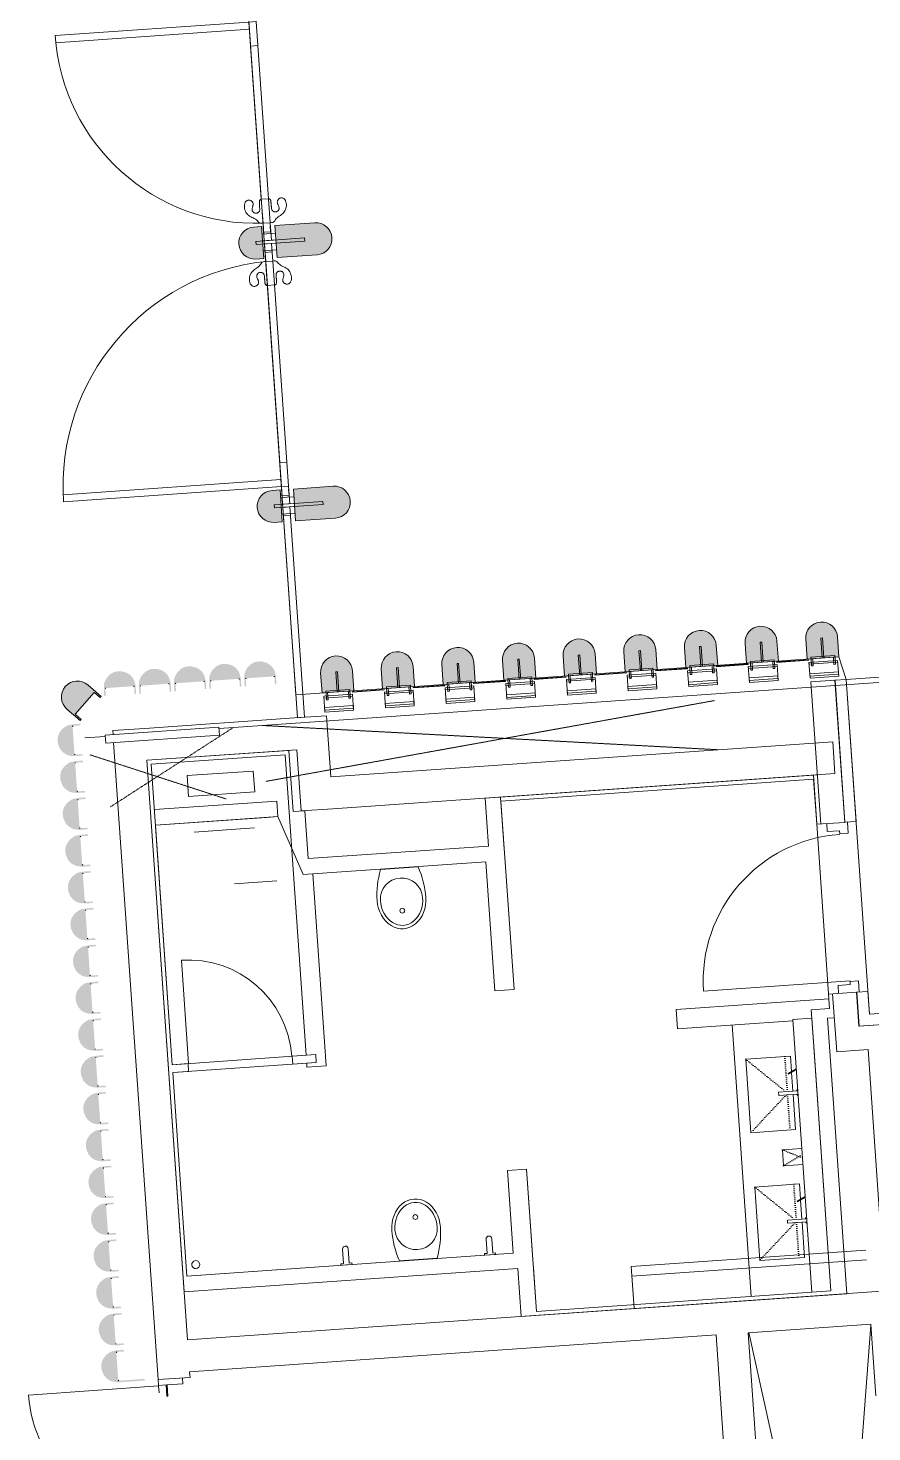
# Model space of a CAD drawing. Header units: millimetres. Extents: x 306 to 836129804, y -168137 to 818603917.
# Drawn here: x 833829319 to 833834596, y 817967776 to 817976548 of the extents above; entities that cross this region are included whole.
import ezdxf

# ---------------------------------------------------------------- set-up
doc = ezdxf.new("R2010")
doc.units = ezdxf.units.MM
doc.header["$LTSCALE"] = 3
doc.linetypes.add('Dot', pattern=[4, 0, -4])
doc.linetypes.add('Overhead', pattern=[1.8, 1.2, -0.6])
for name, color, linetype, lineweight in [('A-010-M_LINE', 251, 'Continuous', 13), ('A-010-M_LINE-T', 251, 'Continuous', 13), ('A-200-M_WALL_EXT', 251, 'Continuous', 13), ('A-200-M_WALL_INT', 251, 'Continuous', 13), ('A-214-M_CURT_WALL', 251, 'Continuous', 13), ('A-215-M_CURT_PANEL', 251, 'Continuous', 13), ('A-325-M_DOOR', 251, 'Continuous', 13), ('A-325-M_DOOR__FRAME', 251, 'Continuous', 13), ('A-810-M_ROOMS', 251, 'Continuous', 13), ('M-520-M_DRAINAGE_FW', 253, 'Continuous', 5), ('Z-060-M_DETAIL', 253, 'Continuous', 5), ('Z-060-M_LINE_MEDIUM', 253, 'Continuous', 9)]:
    doc.layers.add(name, color=color, linetype=linetype, lineweight=lineweight)
doc.layers.add('UAJ-00XREF', color=7, linetype='Continuous')

# ---------------------------------------------------------------- blocks, each defined once
blk = doc.blocks.new('ARC_DOOR_METAL_M20-FH-O - 1500x2500mm-38835508-0300')
at = {"layer": 'A-325-M_DOOR'}
for p, q in [((-817, -100), (-773, -100)), ((-817, -100), (-817, -915.5)), ((817, -100), (773, -100)), ((817, -100), (817, -915.5))]:
    blk.add_line(p, q, dxfattribs=at)
for centre, start, end in [((-817, -100), 270, 0), ((817, -100), 180, 270)]:
    blk.add_arc(centre, 815.5, start, end, dxfattribs=at)
at = {"layer": 'A-325-M_DOOR__FRAME'}
for p, q in [((-857, 52), (-820, 52)), ((-820, 52), (-820, -46)), ((820, 52), (857, 52)), ((820, -46), (820, 52)), ((857, 52), (857, -100)), ((-820, -46), (-750, -46)), ((-820, -53), (-820, -100)), ((-750, -53), (-820, -53)), ((-750, -46), (-750, -53)), ((750, -46), (820, -46)), ((750, -53), (750, -46)), ((820, -53), (750, -53)), ((820, -100), (820, -53)), ((-820, -100), (-857, -100)), ((857, -100), (820, -100))]:
    blk.add_line(p, q, dxfattribs=at)
blk = doc.blocks.new('ARC_DOOR_WC_PARTITION - 600x2200mm-37559765-0300')
at = {"layer": 'A-325-M_DOOR'}
blk.add_line((323.5, -672), (323.5, -25), dxfattribs=at)
blk.add_arc((323.5, -25), 647, 180, 270, dxfattribs=at)
blk = doc.blocks.new('ARC_WC_WATER CLOSET_TOTO - WC1-31611635-0300')
at = {"layer": 'M-520-M_DRAINAGE_FW'}
for p, q in [((-190, 59.5), (188.1, 59.5)), ((-207.5, -165), (207.5, -165)), ((-207.5, -165), (-207.5, -295)), ((207.5, -165), (207.5, -295)), ((207.5, -295), (-207.5, -295))]:
    blk.add_line(p, q, dxfattribs=at)
blk = doc.blocks.new('ARC_DOOR_TIMBER_T10-TI-R - 850x2500mm-38948454-0300')
at = {"layer": 'A-325-M_DOOR', "lineweight": 9}
for p, q in [((-462, -19.2), (-532, -19.2)), ((-482, -149.2), (-482, -72.2)), ((-482, -72.2), (-462, -72.2)), ((-462, -72.2), (-462, -19.2)), ((532, -19.2), (462, -19.2)), ((462, -19.2), (462, -72.2)), ((462, -72.2), (482, -72.2)), ((482, -72.2), (482, -149.2)), ((-532, -149.2), (-482, -149.2)), ((482, -149.2), (532, -149.2))]:
    blk.add_line(p, q, dxfattribs=at)
at = {"layer": 'A-325-M_DOOR'}
blk.add_line((459, -72.2), (459, -990.2), dxfattribs=at)
blk.add_arc((459, -72.2), 918, 180, 270, dxfattribs=at)
blk = doc.blocks.new('System Panel - ARC_Glazed-41220682-0300')
at = {"layer": 'A-215-M_CURT_PANEL', "lineweight": 9}
for p, q in [((-653.7, 44), (663.7, 44)), ((-653.7, 0), (-653.7, 44)), ((663.7, 0), (-653.7, 0)), ((663.7, 0), (663.7, 44))]:
    blk.add_line(p, q, dxfattribs=at)
blk = doc.blocks.new('DCW_01a - L_GF _LOBBY SINGLE DOOR_CERAMIC MULLION-40864555-0300')
at = {"layer": 'A-325-M_DOOR'}
for p, q in [((585, 1215.4), (585, 0)), ((630, 1215.4), (630, 0)), ((-480, -45), (-480, 0)), ((-480, 0), (480, 0)), ((480, 0), (-480, 0)), ((-480, 0), (-480, -45)), ((480, 0), (480, -45)), ((480, -45), (480, 0)), ((630, 0), (585, 0)), ((-630, 0), (-480.1, 0)), ((-480.1, -45), (-630, -45)), ((480, -45), (-480, -45)), ((-480, -45), (480, -45))]:
    blk.add_line(p, q, dxfattribs=at)
at = {"layer": 'A-325-M_DOOR', "lineweight": 9}
for p, q in [((-630, 0), (-740, 0)), ((-630, -45), (-630, 0)), ((630, 0), (480, 0)), ((630, -45), (630, 0)), ((740, 0), (630, 0)), ((630, 0), (630, -45)), ((-740, -45), (-630, -45)), ((-630, 0), (-630, -45)), ((480, -45), (630, -45)), ((630, -45), (740, -45))]:
    blk.add_line(p, q, dxfattribs=at)
at = {"layer": 'A-325-M_DOOR', "flags": 128}
for points in [[(-491.5, 101.5), (-498.7, 105.6), (-506.6, 107.8), (-514.7, 108.9), (-522.9, 109.2), (-531.1, 108.6), (-539.2, 107.1), (-547.1, 104.8), (-554.8, 101.7), (-561.9, 97.6), (-568.5, 92.7), (-574.4, 87), (-579.7, 80.7), (-584.3, 73.9), (-588.5, 66.8), (-592.6, 59.7), (-597, 52.7), (-601.7, 46), (-607, 39.7), (-612.9, 34), (-619.4, 28.9), (-625.8, 23.8), (-629.2, 16.4), (-629.9, 8.2), (-630, 0)], [(-518.4, 56), (-515.5, 54.8), (-512.5, 53.9), (-509.2, 53.3), (-505.8, 53.2), (-502.4, 53.5), (-499, 54.3), (-495.7, 55.5), (-492.7, 57.1), (-489.9, 59), (-487.5, 61.2), (-485.4, 63.7), (-483.7, 66.2), (-482.3, 69), (-481.1, 72), (-480.4, 75.2), (-480, 78.6), (-480.1, 82), (-480.6, 85.4), (-481.6, 88.8), (-483, 91.9), (-484.8, 94.8), (-486.8, 97.4), (-489.1, 99.7), (-491.5, 101.5)], [(-541.8, 14.2), (-544.6, 14.5), (-547.5, 15.1), (-550.4, 16.2), (-553.2, 17.6), (-555.8, 19.4), (-558.2, 21.6), (-560.2, 24.1), (-561.9, 26.8), (-563.2, 29.6), (-564.1, 32.5), (-564.7, 35.4), (-564.8, 38.3), (-564.6, 41.1), (-564.1, 44), (-563.1, 46.9), (-561.8, 49.7), (-560.1, 52.4), (-558, 54.9), (-555.6, 57), (-552.9, 58.8), (-550.1, 60.2), (-547.3, 61.2), (-544.4, 61.8), (-541.5, 62)], [(-480.1, 0), (-480.3, 2.9), (-481, 5.7), (-482.4, 8.2), (-484.4, 10.3), (-487, 11.7), (-489.7, 12.6), (-492.6, 13.1), (-495.4, 13.4), (-498.3, 13.6), (-501.2, 13.8), (-504.1, 13.9), (-507, 14), (-509.9, 14.1), (-512.8, 14.1), (-515.7, 14.2), (-518.6, 14.2), (-521.5, 14.2), (-524.4, 14.2), (-527.3, 14.2), (-530.2, 14.2), (-533.1, 14.2), (-536, 14.2), (-538.9, 14.2), (-541.8, 14.2)], [(-541.5, 62), (-533.8, 61.5), (-526.1, 59.5), (-518.4, 56)], [(-630, -45), (-629.9, -53.2), (-629.2, -61.4), (-625.8, -68.8), (-619.4, -73.9), (-612.9, -78.9), (-607, -84.6), (-601.7, -90.9), (-597, -97.7), (-592.6, -104.7), (-588.5, -111.8), (-584.3, -118.8), (-579.7, -125.7), (-574.4, -131.9), (-568.5, -137.7), (-561.9, -142.6), (-554.8, -146.7), (-547.1, -149.8), (-539.2, -152), (-531.1, -153.5), (-522.9, -154.1), (-514.7, -153.9), (-506.6, -152.7), (-498.7, -150.6), (-491.5, -146.5)], [(-541.5, -107), (-544.4, -106.8), (-547.3, -106.1), (-550.1, -105.1), (-552.9, -103.7), (-555.6, -102), (-558, -99.8), (-560.1, -97.4), (-561.8, -94.7), (-563.1, -91.9), (-564.1, -88.9), (-564.6, -86), (-564.8, -83.2), (-564.7, -80.4), (-564.1, -77.5), (-563.2, -74.6), (-561.9, -71.7), (-560.2, -69), (-558.2, -66.5), (-555.8, -64.4), (-553.2, -62.6), (-550.4, -61.1), (-547.5, -60.1), (-544.6, -59.5), (-541.8, -59.2)], [(-541.8, -59.2), (-538.9, -59.2), (-536, -59.2), (-533.1, -59.2), (-530.2, -59.2), (-527.3, -59.2), (-524.4, -59.2), (-521.5, -59.1), (-518.6, -59.1), (-515.7, -59.1), (-512.8, -59.1), (-509.9, -59), (-507, -58.9), (-504.1, -58.8), (-501.2, -58.7), (-498.3, -58.5), (-495.4, -58.3), (-492.6, -58), (-489.7, -57.5), (-487, -56.6), (-484.4, -55.2), (-482.4, -53.2), (-481, -50.6), (-480.3, -47.8), (-480.1, -45)], [(-518.4, -101), (-526.1, -104.4), (-533.8, -106.5), (-541.5, -107)], [(-491.5, -146.5), (-489.1, -144.6), (-486.8, -142.4), (-484.8, -139.8), (-483, -136.9), (-481.6, -133.7), (-480.6, -130.4), (-480.1, -126.9), (-480, -123.5), (-480.4, -120.1), (-481.1, -116.9), (-482.3, -113.9), (-483.7, -111.2), (-485.4, -108.6), (-487.5, -106.2), (-489.9, -104), (-492.7, -102), (-495.7, -100.4), (-499, -99.2), (-502.4, -98.5), (-505.8, -98.2), (-509.2, -98.3), (-512.5, -98.8), (-515.5, -99.7), (-518.4, -101)]]:
    blk.add_lwpolyline(points, dxfattribs=at)
at = {"layer": 'A-325-M_DOOR'}
blk.add_arc((629.6, -45), 1260.4, 89.98016, 177.95616, dxfattribs=at)
blk = doc.blocks.new('DCW_01b - L_GF _EMERGENCY EXIT_SINGLE DOOR_CERAMIC MULLION-37539141-0300')
at = {"layer": 'A-325-M_DOOR', "lineweight": 9}
for p, q in [((-815, 44.9), (-705, 44.9)), ((-705, 0), (-815, 0)), ((-705, 0), (-705, 44.9)), ((-705, 44.9), (-705, 0)), ((555, 44.9), (705, 44.9)), ((705, 0), (555, 0)), ((705, 44.9), (705, 0)), ((705, 44.9), (815, 44.9)), ((705, 0), (705, 44.9)), ((815, 0), (705, 0))]:
    blk.add_line(p, q, dxfattribs=at)
at = {"layer": 'A-325-M_DOOR'}
for p, q in [((-705, 44.9), (-555.1, 44.9)), ((-555.1, 0), (-705, 0)), ((555, 44.9), (-555, 44.9)), ((-555, 44.9), (-555, 0)), ((-555, 0), (555, 0)), ((555, 0), (555, 44.9)), ((705, 0), (660, 0)), ((660, -1364.6), (660, 0)), ((705, -1365.3), (705, 0))]:
    blk.add_line(p, q, dxfattribs=at)
at = {"layer": 'A-325-M_DOOR', "flags": 128}
for points in [[(-566.5, 146.5), (-573.7, 150.6), (-581.6, 152.7), (-589.7, 153.9), (-597.9, 154.1), (-606.1, 153.5), (-614.2, 152), (-622.1, 149.8), (-629.8, 146.7), (-636.9, 142.6), (-643.5, 137.7), (-649.4, 131.9), (-654.7, 125.7), (-659.3, 118.8), (-663.5, 111.8), (-667.6, 104.7), (-672, 97.7), (-676.7, 90.9), (-682, 84.6), (-687.9, 78.9), (-694.4, 73.9), (-700.8, 68.8), (-704.2, 61.4), (-704.9, 53.2), (-705, 44.9)], [(-616.8, 59.2), (-619.6, 59.5), (-622.5, 60.1), (-625.4, 61.1), (-628.2, 62.6), (-630.8, 64.4), (-633.2, 66.5), (-635.2, 69), (-636.9, 71.7), (-638.2, 74.6), (-639.1, 77.5), (-639.7, 80.4), (-639.8, 83.2), (-639.6, 86), (-639.1, 88.9), (-638.1, 91.9), (-636.8, 94.7), (-635.1, 97.4), (-633, 99.8), (-630.6, 102), (-627.9, 103.7), (-625.1, 105.1), (-622.3, 106.1), (-619.4, 106.8), (-616.5, 107)], [(-616.5, 107), (-608.8, 106.5), (-601.1, 104.4), (-593.4, 101)], [(-593.4, 101), (-590.5, 99.7), (-587.5, 98.8), (-584.2, 98.3), (-580.8, 98.2), (-577.4, 98.5), (-574, 99.2), (-570.7, 100.4), (-567.7, 102), (-564.9, 104), (-562.5, 106.2), (-560.4, 108.6), (-558.7, 111.2), (-557.3, 113.9), (-556.1, 116.9), (-555.4, 120.1), (-555, 123.5), (-555.1, 126.9), (-555.6, 130.4), (-556.6, 133.7), (-558, 136.9), (-559.8, 139.8), (-561.8, 142.4), (-564.1, 144.6), (-566.5, 146.5)], [(-705, 0), (-704.9, -8.2), (-704.2, -16.4), (-700.8, -23.8), (-694.4, -28.9), (-687.9, -34), (-682, -39.7), (-676.7, -46), (-672, -52.7), (-667.6, -59.7), (-663.5, -66.8), (-659.3, -73.9), (-654.7, -80.7), (-649.4, -87), (-643.5, -92.7), (-636.9, -97.6), (-629.8, -101.7), (-622.1, -104.8), (-614.2, -107.1), (-606.1, -108.6), (-597.9, -109.2), (-589.7, -108.9), (-581.6, -107.8), (-573.7, -105.6), (-566.5, -101.5)], [(-555.1, 44.9), (-555.3, 47.8), (-556, 50.6), (-557.4, 53.2), (-559.4, 55.2), (-562, 56.6), (-564.7, 57.5), (-567.6, 58), (-570.4, 58.3), (-573.3, 58.5), (-576.2, 58.7), (-579.1, 58.8), (-582, 58.9), (-584.9, 59), (-587.8, 59.1), (-590.7, 59.1), (-593.6, 59.1), (-596.5, 59.1), (-599.4, 59.2), (-602.3, 59.2), (-605.2, 59.2), (-608.1, 59.2), (-611, 59.2), (-613.9, 59.2), (-616.8, 59.2)], [(-616.8, -14.2), (-613.9, -14.2), (-611, -14.2), (-608.1, -14.2), (-605.2, -14.2), (-602.3, -14.2), (-599.4, -14.2), (-596.5, -14.2), (-593.6, -14.2), (-590.7, -14.2), (-587.8, -14.1), (-584.9, -14.1), (-582, -14), (-579.1, -13.9), (-576.2, -13.8), (-573.3, -13.6), (-570.4, -13.4), (-567.6, -13.1), (-564.7, -12.6), (-562, -11.7), (-559.4, -10.3), (-557.4, -8.2), (-556, -5.7), (-555.3, -2.9), (-555.1, 0)], [(-616.5, -62), (-619.4, -61.8), (-622.3, -61.2), (-625.1, -60.2), (-627.9, -58.8), (-630.6, -57), (-633, -54.9), (-635.1, -52.4), (-636.8, -49.7), (-638.1, -46.9), (-639.1, -44), (-639.6, -41.1), (-639.8, -38.3), (-639.7, -35.4), (-639.1, -32.5), (-638.2, -29.6), (-636.9, -26.8), (-635.2, -24.1), (-633.2, -21.6), (-630.8, -19.4), (-628.2, -17.6), (-625.4, -16.2), (-622.5, -15.1), (-619.6, -14.5), (-616.8, -14.2)], [(-593.4, -56), (-601.1, -59.5), (-608.8, -61.5), (-616.5, -62)], [(-566.5, -101.5), (-564.1, -99.7), (-561.8, -97.4), (-559.8, -94.8), (-558, -91.9), (-556.6, -88.8), (-555.6, -85.4), (-555.1, -82), (-555, -78.6), (-555.4, -75.2), (-556.1, -72), (-557.3, -69), (-558.7, -66.2), (-560.4, -63.7), (-562.5, -61.2), (-564.9, -59), (-567.7, -57.1), (-570.7, -55.5), (-574, -54.3), (-577.4, -53.5), (-580.8, -53.2), (-584.2, -53.3), (-587.5, -53.9), (-590.5, -54.8), (-593.4, -56)]]:
    blk.add_lwpolyline(points, dxfattribs=at)
at = {"layer": 'A-325-M_DOOR'}
blk.add_arc((704.6, 44.9), 1410.3, 181.8265, 270.01773, dxfattribs=at)
blk = doc.blocks.new('Circular Mullion - ARC_CW_CERAMIC MULLION-30650210-0300')
at = {"layer": 'Z-060-M_LINE_MEDIUM', "lineweight": 18}
h = blk.add_hatch(color=256, dxfattribs=at)
h.paths.add_polyline_path([(0, 160), (27.6, 155.9), (50, 146.6), (76.1, 123.7), (86.6, 110), (96.6, 85.9), (100, 46.2), (100, 10), (-100, 10), (-100, 60), (-93.3, 93.9), (-86.6, 110), (-70.7, 130.7), (-50, 146.6), (-17.3, 157.7), (-10, 158.7)], flags=0)
h.paths.add_polyline_path([(-17.4, -73.5), (100, -73.5), (100, -323.5), (93.2, -357.6), (86.6, -373.5), (70.7, -394.2), (44.6, -412.3), (20.7, -420.8), (0, -423.5), (-25.9, -420.1), (-50, -410.1), (-75.6, -387.8), (-86.6, -373.5), (-96.6, -349.4), (-100, -323.5), (-100, -73.5), (-45.5, -73.5)], flags=0)
at = {"layer": 'Z-060-M_DETAIL', "lineweight": 18}
for p, q in [((-100, 60), (-100, 10)), ((-100, 10), (100, 10)), ((100, 10), (100, 60)), ((100, -73.5), (-100, -73.5)), ((-100, -73.5), (-100, -323.5)), ((100, -323.5), (100, -73.5))]:
    blk.add_line(p, q, dxfattribs=at)
for centre, start, end in [((0, 60), 0, 180), ((0, -323.5), 180, 360)]:
    blk.add_arc(centre, 100, start, end, dxfattribs=at)
at = {"layer": 'Z-060-M_LINE_MEDIUM'}
for p, q in [((-63, 0), (-100, 0)), ((-63, -44), (-63, 0)), ((-51.7, 10), (-51.7, -73.5)), ((-10, 52.5), (-10, -252.5)), ((10, 52.5), (-10, 52.5)), ((10, -252.5), (10, 52.5)), ((51.7, 10), (51.7, -73.5)), ((63, 0), (100, 0)), ((63, -44), (63, 0)), ((-63, -44), (-100, -44)), ((63, -44), (100, -44)), ((-10, -252.5), (10, -252.5))]:
    blk.add_line(p, q, dxfattribs=at)
blk = doc.blocks.new('Circular Mullion - CERAMIC_MULLIONS-V152-0300')
at = {"layer": 'A-214-M_CURT_WALL', "lineweight": 9}
for p, q in [((-10, 10), (-10, -73.5)), ((10, 10), (10, -73.5))]:
    blk.add_line(p, q, dxfattribs=at)
blk = doc.blocks.new('Circular Mullion - CERAMIC_MULLIONS-V153-0300')
at = {"layer": 'Z-060-M_DETAIL'}
h = blk.add_hatch(dxfattribs=at)
h.set_pattern_fill('FP_103', color=256, style=0, pattern_type=2)
h.set_pattern_definition([(220, (52223.5, 30663.4), (-1413.188, 378.663), [152.4, -1676.4]), (275, (52223.5, 30663.4), (1456.275, 543.072), [121.92, -1341.12]), (169.549, (52234.2, 30541.9), (-889.34, 1597.993), [129.52, -1424.72]), (223.816, (51817.1, 30663.4), (-2152.884, 425.66), [228.6, -2514.6]), (173.364, (51845.2, 30482.7), (-1490.54, 2302.92), [194.28, -2137.08]), (278.816, (51817.1, 30663.4), (2461.7, -1210.45), [182.88, -2011.68]), (249, (51918.7, 30460.2), (-1419.58, -353.941), [152.4, -1676.4]), (304, (51918.7, 30460.2), (1010.4, 1180.998), [121.92, -1341.12]), (198.549, (51986.9, 30359.1), (-1552.558, 966.475), [129.52, -1424.72]), (232.5, (52223.53, 30663.4), (151.208, -659.7864), [67.056, -1257.808, 67.056, -2640.584]), (232.5, (52223.53, 30663.4), (151.208, -659.7864), [-1391.92, -1294.384, 67.056, -1279.144]), (262.5, (52223.5, 30663.4), (635.782, -723.772), [67.056, -709.168, 67.056, -1740.408]), (262.5, (52223.5, 30663.4), (635.782, -723.772), [-843.28, -1227.328, 67.056, -446.024]), (302.5, (52223.53, 31116.5), (963.728, -499.963), [67.056, -440.944, 67.056, -3621.024]), (302.5, (52223.53, 31116.5), (963.728, -499.963), [-575.056, -1517.904, 67.056, -2036.064]), (312.5, (52223.5, 31319.7), (1198.254, 99.357), [67.056, -593.344, 67.056, -985.52, -1493.52]), (312.5, (52223.5, 31319.7), (1198.254, 99.357), [-1712.976, 67.056, -1426.464])])
h.paths.add_polyline_path([(10, -45), (10, -73.5), (-10, -73.5), (-10, 10), (10, 10), (10, -44)], flags=0)
at = {"layer": 'A-214-M_CURT_WALL', "lineweight": 9}
for p, q in [((-10, 10), (-10, -73.5)), ((10, 10), (10, -73.5))]:
    blk.add_line(p, q, dxfattribs=at)
blk = doc.blocks.new('Circular Mullion - Type A_150mm Profile-25928163-0300')
at = {"layer": 'A-214-M_CURT_WALL'}
blk.add_hatch(color=256, dxfattribs=at).paths.add_polyline_path([(-100, 0), (-90, 0), (-90, -49.5), (90, -49.5), (90, 0), (100, 0), (99.3, -55.5), (93.7, -82.9), (86.6, -100), (70.7, -120.7), (50, -136.6), (18, -147.6), (-7.1, -149.1), (-25.9, -146.6), (-50, -136.6), (-73.9, -116.5), (-90, -91.8), (-96.6, -75.9), (-100, -34.4), (-100, -16)], flags=0)
blk = doc.blocks.new('Circular Mullion - CERAMIC TUBES 150mm-V183-0300')
at = {"layer": 'A-214-M_CURT_WALL', "lineweight": 9}
for centre, start, end in [((-87, -46.5), 180, 270), ((87, -46.5), 270, 0)]:
    blk.add_arc(centre, 3, start, end, dxfattribs=at)
blk = doc.blocks.new('Circular Mullion - Type A-25928776-0300')
at = {"layer": 'A-214-M_CURT_WALL'}
blk.add_hatch(color=256, dxfattribs=at).paths.add_polyline_path([(-100, -0.2), (-90, -0.2), (-90, -49.5), (90, -47.4), (90, 0), (100, 0), (100, -109.3), (96.6, -135.2), (86.6, -159.3), (63.9, -185.3), (50, -195.9), (25.9, -205.9), (0, -209.3), (-25.9, -205.9), (-55.3, -191.8), (-70.7, -180), (-86.6, -159.3), (-96.6, -135.2), (-100, -109.3), (-100, -38.2)], flags=0)
at = {"layer": 'Z-060-M_DETAIL'}
for p, q in [((100, 0), (90, 0)), ((90, 0), (90, -49.5)), ((100, -109.3), (100, 0)), ((-90, -0.2), (-100, -0.2)), ((-100, -0.2), (-100, -109.3)), ((-90, -49.5), (-90, -0.2)), ((90, -49.5), (-90, -49.5))]:
    blk.add_line(p, q, dxfattribs=at)
blk.add_arc((0, -109.3), 100, 180, 0, dxfattribs=at)
blk = doc.blocks.new('Circular Mullion - CERAMIC TUBES 209mm-V190-0300')
at = {"layer": 'A-214-M_CURT_WALL', "lineweight": 9}
blk.add_line((-97, 0), (-93, 0), dxfattribs=at)
for centre, start, end in [((-87, 46.5), 90, 165), ((87, 46.5), 15, 90)]:
    blk.add_arc(centre, 3, start, end, dxfattribs=at)
blk = doc.blocks.new('Circular Mullion - CERAMIC TUBES 150mm-V182-0300')
at = {"layer": 'A-214-M_CURT_WALL', "lineweight": 9}
for centre, start, end in [((-87, 46.5), 90, 180), ((87, 46.5), 0, 90)]:
    blk.add_arc(centre, 3, start, end, dxfattribs=at)
blk = doc.blocks.new('Circular Mullion - Type A_150mm Profile-28038416-0300')
at = {"layer": 'A-214-M_CURT_WALL'}
blk.add_hatch(color=256, dxfattribs=at).paths.add_polyline_path([(-100, -16), (-100, 0), (-90, 0), (-90, -49.5), (90, -49.5), (90, 115), (100, 115), (100, -50), (93.7, -82.9), (86.6, -100), (70.7, -120.7), (50, -136.6), (18, -147.6), (0, -150), (-25.9, -146.6), (-50, -136.6), (-73.9, -116.5), (-90, -91.8), (-96.6, -75.9), (-100, -49.5), (-100, -19.7)], flags=0)
blk = doc.blocks.new('Circular Mullion - CERAMIC TUBES 150mm_End Cap_Left_-V186-0300')
at = {"layer": 'A-214-M_CURT_WALL', "lineweight": 9}
for centre, start, end in [((-87, 46.5), 90, 180), ((87, 46.5), 0, 90)]:
    blk.add_arc(centre, 3, start, end, dxfattribs=at)
blk = doc.blocks.new('Circular Mullion - ARC_225mm CERAMIC MULLION-27539017-0300')
at = {"layer": 'Z-060-M_DETAIL', "lineweight": 9}
blk.add_hatch(color=256, dxfattribs=at).paths.add_polyline_path([(100, -125), (96.6, -150.9), (86.6, -175), (70.7, -195.7), (50, -211.6), (25.9, -221.6), (0, -225), (-25.9, -221.6), (-50, -211.6), (-70.7, -195.7), (-86.6, -175), (-96.6, -150.9), (-100, -125), (-100, 0), (100, 0)], flags=0)
at = {"layer": 'Z-060-M_DETAIL'}
for p, q in [((-90, 120), (90, 120)), ((-90, 21.5), (-90, 120)), ((90, 108), (-90, 108)), ((-90, 108), (-90, 92.6)), ((-90, 92.6), (90, 92.6)), ((90, 120), (90, 21.5)), ((90, 92.6), (90, 108)), ((90, 33.5), (-90, 33.5)), ((90, 21.5), (-90, 21.5)), ((-75, 45), (-65, 45)), ((-75, 0), (-75, 45)), ((-65, 45), (-65, 0)), ((65, 45), (75, 45)), ((65, 0), (65, 45)), ((75, 45), (75, 0)), ((-75, 0), (-75, -10)), ((-65, 0), (-75, 0)), ((-75, -10), (75, -10)), ((-5, -125), (-5, 0)), ((5, -125), (5, 0)), ((75, 0), (65, 0)), ((75, -10), (75, 0)), ((5, -125), (-5, -125))]:
    blk.add_line(p, q, dxfattribs=at)
at = {"layer": 'Z-060-M_LINE_MEDIUM'}
for p, q in [((100, 0), (-100, 0)), ((-100, 0), (-100, -125)), ((100, -125), (100, 0))]:
    blk.add_line(p, q, dxfattribs=at)
blk.add_arc((0, -125), 100, 180, 360, dxfattribs=at)
blk = doc.blocks.new('ARC_CWP_PERFORATED METAL_STRAIGHT - ARC_CWP_PERFORATED METAL_STRAIGHT-40497845-0300')
at = {"layer": 'A-215-M_CURT_PANEL', "lineweight": 9}
for p, q in [((100, -5), (-100, -5)), ((-100, -5), (-100, -8)), ((-100, -8), (100, -8)), ((100, -5), (100, -8))]:
    blk.add_line(p, q, dxfattribs=at)
blk = doc.blocks.new('ARC_WC_URINAL_ACCESSIBLE - UR2_FOH-36460590-0300')
at = {"layer": 'M-520-M_DRAINAGE_FW'}
for p, q in [((-410, -58.8), (-410, -48.8)), ((-410, -48.8), (-340, -48.8)), ((-393, -58.8), (-410, -58.8)), ((-393, -58.8), (-393, -148.8)), ((-357, -148.8), (-357, -58.8)), ((-340, -58.8), (-357, -58.8)), ((-340, -48.8), (-340, -58.8)), ((490, -58.8), (490, -48.8)), ((490, -48.8), (560, -48.8)), ((507, -58.8), (490, -58.8)), ((507, -58.8), (507, -148.8)), ((543, -148.8), (543, -58.8)), ((560, -58.8), (543, -58.8)), ((560, -48.8), (560, -58.8))]:
    blk.add_line(p, q, dxfattribs=at)
for centre in [(-375, -148.8), (525, -148.8)]:
    blk.add_arc(centre, 18, 180, 0, dxfattribs=at)
blk = doc.blocks.new('ARC_WC_URINAL - UR2-36355303-0300')
at = {"layer": 'M-520-M_DRAINAGE_FW'}
blk.add_line((-117.4, 2.6), (117.4, 2.6), dxfattribs=at)
blk.add_circle((0, 268.3), 15, dxfattribs=at)
for centre, start, end in [((392.4, 195), 180, 200.67394), ((-392.4, 195), 339.32606, 0)]:
    blk.add_arc(centre, 544.9, start, end, dxfattribs=at)
for major_axis, ratio, start_param, end_param in [((0, 186.2), 0.819068, 4.712389, 7.853982), ((0, 165), 0.80303, 4.712389, 7.853982), ((132.5, 0), 0.987707, 3.141593, 6.283185)]:
    blk.add_ellipse((0, 195), major_axis=major_axis, ratio=ratio, start_param=start_param, end_param=end_param, dxfattribs=at)
blk = doc.blocks.new('ARC_WC_URINAL - UR3-26722264-0300')
at = {"layer": 'M-520-M_DRAINAGE_FW'}
blk.add_line((-117.4, -2.6), (117.4, -2.6), dxfattribs=at)
blk.add_circle((0, -268.3), 15, dxfattribs=at)
for centre, start, end in [((392.4, -195), 159.32606, 180), ((-392.4, -195), 360, 20.67394)]:
    blk.add_arc(centre, 544.9, start, end, dxfattribs=at)
for major_axis, ratio, start_param, end_param in [((-132.5, 0), 0.987707, 3.141593, 6.283185), ((0, 186.2), 0.819068, 1.570796, 4.712389), ((0, 165), 0.80303, 1.570796, 4.712389)]:
    blk.add_ellipse((0, -195), major_axis=major_axis, ratio=ratio, start_param=start_param, end_param=end_param, dxfattribs=at)
blk = doc.blocks.new('ARC_TFP _FLOOR DRAIN - ARC_TFP _FLOOR DRAIN_50mm-33415421-0300')
at = {"layer": 'M-520-M_DRAINAGE_FW'}
for start, end in [(360, 180), (180, 360)]:
    blk.add_arc((0, 0), 25, start, end, dxfattribs=at)
blk = doc.blocks.new('ARC_TFP_WC_TROUGH BASIN - ARC_TFP_WC_TROUGH BASIN-36522491-0300')
at = {"layer": 'M-520-M_DRAINAGE_FW'}
for p, q in [((1700, -500), (0, -500)), ((0, -500), (1700, -500))]:
    blk.add_line(p, q, dxfattribs=at)
blk = doc.blocks.new('ARC_WC _TFP_TROUGH WASH BASIN - ARC_TFP_WC _FOH_WASHBASIN-36510456-0300')
at = {"layer": 'M-520-M_DRAINAGE_FW'}
for p, q in [((-134.3, -150), (-230, -150)), ((-230, -150), (-230, -430)), ((-123.7, -171.8), (-148.9, -120)), ((-143.4, -120), (-119.2, -169.6)), ((-10, -150), (-128.7, -150)), ((-119.2, -169.6), (-123.7, -171.8)), ((-10, -120), (-10, -240)), ((10, -240), (10, -120)), ((230, -150), (10, -150)), ((230, -430), (230, -150)), ((-10, -240), (10, -240)), ((-230, -430), (230, -430))]:
    blk.add_line(p, q, dxfattribs=at)
at = {"layer": 'M-520-M_DRAINAGE_FW', "linetype": 'Dot'}
for p, q in [((-230, -185), (-10, -185)), ((-230, -430), (-10, -194.1)), ((10, -185), (230, -185)), ((10, -194.1), (230, -430))]:
    blk.add_line(p, q, dxfattribs=at)
at = {"layer": 'M-520-M_DRAINAGE_FW'}
for start, end in [(216.79429, 245.91049), (294.08951, 318.06998)]:
    blk.add_arc((0, -105.6), 24.5, start, end, dxfattribs=at)
blk = doc.blocks.new('ARC_WC _TFP_TROUGH_RECEPTICLE - ARC_TFP_WC _FOH_WASHBASIN-36511972-0300')
at = {"layer": 'M-520-M_DRAINAGE_FW'}
for p, q in [((-50, -30), (-50, -150)), ((50, -30), (-50, -30)), ((50, -150), (50, -30))]:
    blk.add_line(p, q, dxfattribs=at)
at = {"layer": 'M-520-M_DRAINAGE_FW', "linetype": 'Dot'}
for p, q in [((-50, -30), (10, -150)), ((50, -30), (-10, -150))]:
    blk.add_line(p, q, dxfattribs=at)
blk = doc.blocks.new('ARC_TFP_MIRROR_PAPERTOWEL - ARC_TFP_MIRROR_PAPERTOWEL-38330189-0300')
at = {"layer": 'M-520-M_DRAINAGE_FW'}
for p, q in [((853.7, 0), (-853.7, 0)), ((-853.7, 0), (-853.7, -120)), ((853.7, -120), (853.7, 0)), ((-853.7, -120), (853.7, -120))]:
    blk.add_line(p, q, dxfattribs=at)
blk = doc.blocks.new('3A35X-MAGP-P-MP-00')
at = {"layer": 'A-010-M_LINE', "linetype": 'Overhead'}
for p, q in [((834413363.8, 817972346.3), (834410559.4, 817971841.6)), ((834410355.1, 817972178.2), (834409584.6, 817971681.1)), ((834410535, 817972190.8), (834413385.3, 817972039.2)), ((834409459.4, 817972007.3), (834410309.4, 817971731.7))]:
    blk.add_line(p, q, dxfattribs=at)
at = {"layer": 'A-010-M_LINE'}
for p, q in [((834410265.1, 817972179.7), (834409553.2, 817972130)), ((834409553.2, 817972130), (834409556.7, 817972080.1)), ((834409556.7, 817972080.1), (834410268.6, 817972129.9)), ((834410268.6, 817972129.9), (834410265.1, 817972179.7)), ((834414342.1, 817968442.6), (834413939.2, 817963164.6)), ((834413579, 817968396.9), (834414700.9, 817963309.3))]:
    blk.add_line(p, q, dxfattribs=at)
at = {"layer": 'A-010-M_LINE-T'}
for p, q in [((834410265.6, 817972172), (834419337.6, 817972806.2)), ((834409425.8, 817972113.3), (834409553.8, 817972122.2)), ((834410362.2, 817971201.3), (834410627.1, 817971219.9)), ((834414309.3, 817968911.6), (834412842.8, 817968809.1)), ((834412842.8, 817968809.1), (834412861, 817968549.2)), ((834414313.5, 817968851.8), (834412847, 817968749.3))]:
    blk.add_line(p, q, dxfattribs=at)
at = {"layer": 'A-200-M_WALL_EXT', "lineweight": 13}
for p, q in [((834409800.9, 817972172.5), (834410737.6, 817972238)), ((834410937.1, 817972251.9), (834410737.6, 817972238)), ((834410937.1, 817972251.9), (834410963.8, 817971869.9)), ((834409601.4, 817972158.6), (834409800.9, 817972172.5)), ((834409601.4, 817972158.6), (834409603.1, 817972133.5)), ((834409606.6, 817972083.6), (834409884.8, 817968103.6)), ((834410751.5, 817972038.5), (834409814.8, 817971973)), ((834410778.3, 817971656.5), (834410751.5, 817972038.5)), ((834410963.8, 817971869.9), (834414102.9, 817972089.4)), ((834414116.9, 817971889.9), (834414102.9, 817972089.4)), ((834410068, 817968352), (834409814.8, 817971973)), ((834414116.9, 817971889.9), (834410977.8, 817971670.4)), ((834410977.8, 817971670.4), (834410778.3, 817971656.5)), ((834410068, 817968352), (834414527.1, 817968663.7)), ((834414341.5, 817968450.2), (834413573.4, 817968396.5)), ((834414372.9, 817968001.3), (834414341.5, 817968450.2)), ((834413373.9, 817968382.6), (834410081.9, 817968152.4)), ((834413792.2, 817962399.2), (834413373.9, 817968382.6)), ((834413573.4, 817968396.5), (834413991.7, 817962413.1)), ((834409884.8, 817968103.6), (834410084.4, 817968117.5)), ((834410084.4, 817968117.5), (834410081.9, 817968152.4))]:
    blk.add_line(p, q, dxfattribs=at)
at = {"layer": 'A-200-M_WALL_INT'}
for p, q in [((834413966.3, 817972462.4), (834414116, 817972472.9)), ((834413966.3, 817972462.4), (834414028.4, 817971575)), ((834414178, 817971585.5), (834414116, 817972472.9)), ((834414187.3, 817972477.8), (834414117.4, 817972473)), ((834414117.4, 817972473), (834414179.5, 817971585.6)), ((834414187.3, 817972477.8), (834414249.3, 817971590.5)), ((834409814.8, 817971973), (834410702.2, 817972035)), ((834410702.2, 817972035), (834410728.9, 817971653)), ((834410047.1, 817968651.2), (834409814.8, 817971973)), ((834410679, 817972008.3), (834409841.5, 817971949.8)), ((834409841.5, 817971949.8), (834409972.8, 817970071.2)), ((834410810.3, 817970129.8), (834410679, 817972008.3)), ((834411928.9, 817971736.9), (834414006.9, 817971882.2)), ((834413983.7, 817971855.5), (834412028, 817971718.8)), ((834413983.7, 817971855.5), (834414003.4, 817971573.3)), ((834409861.4, 817971664.8), (834410627.1, 817971718.4)), ((834410627.1, 817971718.4), (834410633.9, 817971621.1)), ((834411949.9, 817971437.6), (834411928.9, 817971736.9)), ((834412028, 817971718.8), (834412110.2, 817970541.7)), ((834410633.9, 817971621.1), (834409868.2, 817971567.6)), ((834410728.9, 817971653), (834410801.2, 817971658.1)), ((834410801.2, 817971658.1), (834410822.1, 817971358.8)), ((834414003.4, 817971573.3), (834414178, 817971585.5)), ((834414249.3, 817971590.5), (834414179.5, 817971585.6)), ((834410822.1, 817971358.8), (834411949.9, 817971437.6)), ((834411934.2, 817971338.8), (834410851.4, 817971263.1)), ((834411990.5, 817970533.3), (834411934.2, 817971338.8)), ((834410851.4, 817971263.1), (834410935.2, 817970063.3)), ((834411990.5, 817970533.3), (834412110.2, 817970541.7)), ((834413124.6, 817970415.1), (834414079.7, 817970481.9)), ((834414077.6, 817970511.9), (834414252.2, 817970524.1)), ((834414077.6, 817970511.9), (834414079.7, 817970481.9)), ((834414102.6, 817970513.6), (834414127.9, 817970151.5)), ((834414267.1, 817970311.6), (834414252.2, 817970524.1)), ((834414323.5, 817970529.1), (834414253.7, 817970524.2)), ((834414268.5, 817970312), (834414253.7, 817970524.2)), ((834414267.1, 817970311.6), (834416226.8, 817970448.6)), ((834416226.7, 817970448.9), (834414268.5, 817970312)), ((834414333.5, 817970386.7), (834414323.5, 817970529.1)), ((834414333.5, 817970386.7), (834416002.4, 817970503.4)), ((834413132.9, 817970295.4), (834413124.6, 817970415.1)), ((834414113, 817970364), (834414070.1, 817970361)), ((834414070.1, 817970361), (834414190.4, 817968640.2)), ((834413853.2, 817970345.8), (834413132.9, 817970295.4)), ((834410810.3, 817970129.8), (834410723.5, 817970123.7)), ((834410727, 817970073.8), (834410723.5, 817970123.7)), ((834414127.9, 817970151.5), (834414324.4, 817970165.3)), ((834414429.8, 817968656.9), (834414324.4, 817970165.3)), ((834409972.8, 817970071.2), (834410072.1, 817970078.2)), ((834409976.3, 817970021.4), (834410075.6, 817970028.3)), ((834409976.3, 817970021.4), (834410065.2, 817968750.2)), ((834410075.6, 817970028.3), (834410072.1, 817970078.2)), ((834410813.8, 817970079.9), (834410727, 817970073.8)), ((834410815.5, 817970055), (834410813.8, 817970079.9)), ((834410815.5, 817970055), (834410935.2, 817970063.3)), ((834412188.7, 817969419.3), (834412069, 817969410.9)), ((834412105.2, 817968892.9), (834412069, 817969410.9)), ((834412188.7, 817969419.3), (834412250.9, 817968529.6)), ((834410065.2, 817968750.2), (834412105.2, 817968892.9)), ((834412134.5, 817968797.2), (834410047.1, 817968651.2)), ((834412155.4, 817968497.9), (834412134.5, 817968797.2)), ((834414190.4, 817968640.2), (834412155.4, 817968497.9)), ((834412250.9, 817968529.6), (834413971.7, 817968649.9))]:
    blk.add_line(p, q, dxfattribs=at)
at = {"layer": 'A-810-M_ROOMS', "flags": 128}
blk.add_lwpolyline([(834409947, 817983820), (834410731.7, 817972594.6), (834410746.6, 817972382.3), (834414142.3, 817972619.7), (834414187.2, 817972478.2), (834414305, 817972486.4), (834415891.1, 817972597.3), (834415881, 817972741.3), (834415990.8, 817972748.9), (834416804, 817972805.8), (834419485.8, 817972993.3), (834419636.7, 817972862), (834419820.2, 817970237.3), (834419833.5, 817970047.4), (834419886.4, 817970051.1), (834427394.9, 817970576)], dxfattribs=at)
for points in [[(834416002.4, 817970503.4), (834415856.2, 817972594.9), (834414187.2, 817972478.2), (834414333.5, 817970386.7)], [(834409972.8, 817970071.2), (834410870.2, 817970134), (834410873.6, 817970084.1), (834409976.3, 817970021.4), (834410065.2, 817968750.2), (834410093.1, 817968752.2), (834412105.2, 817968892.9), (834412069, 817969410.9), (834412188.7, 817969419.3), (834412228.3, 817968852.6), (834412231.8, 817968802.4), (834412248.9, 817968557.6), (834412250.9, 817968529.6), (834414091.4, 817968658.3), (834414089.5, 817968686.2), (834413982.5, 817970216.5), (834413968.7, 817970414), (834414083.9, 817970422.1), (834413982, 817971880.4), (834412026.2, 817971743.7), (834412047, 817971446), (834412050.5, 817971395.8), (834412110.2, 817970541.7), (834411990.5, 817970533.3), (834411934.2, 817971338.8), (834410791.5, 817971258.9), (834410633.9, 817971621.1), (834410565.5, 817971616.3), (834409868.2, 817971567.6)]]:
    blk.add_lwpolyline(points, close=True, dxfattribs=at)
at = {"layer": 'A-214-M_CURT_WALL', "lineweight": 18, "extrusion": (0, 0, -1), "rotation": 266.0010914742286}
for p in [(-834410548.9, 817975209.4), (-834410664, 817973563.4)]:
    blk.add_blockref('Circular Mullion - ARC_CW_CERAMIC MULLION-30650210-0300', p, dxfattribs=at)
at = {"layer": 'A-214-M_CURT_WALL', "lineweight": 9, "extrusion": (0, 0, -1)}
for name, p, rotation in [('Circular Mullion - ARC_225mm CERAMIC MULLION-27539017-0300', (-834413663.4, 817972586.2), 176.0010914742286), ('Circular Mullion - ARC_225mm CERAMIC MULLION-27539017-0300', (-834414042.5, 817972612.7), 176.0010914742286), ('Circular Mullion - ARC_225mm CERAMIC MULLION-27539017-0300', (-834412525.9, 817972506.7), 176.0010914742286), ('Circular Mullion - ARC_225mm CERAMIC MULLION-27539017-0300', (-834412905.1, 817972533.2), 176.0010914742286), ('Circular Mullion - ARC_225mm CERAMIC MULLION-27539017-0300', (-834413284.2, 817972559.7), 176.0010914742286), ('Circular Mullion - ARC_225mm CERAMIC MULLION-27539017-0300', (-834411388.5, 817972427.2), 176.0010914742286), ('Circular Mullion - ARC_225mm CERAMIC MULLION-27539017-0300', (-834411767.6, 817972453.7), 176.0010914742286), ('Circular Mullion - ARC_225mm CERAMIC MULLION-27539017-0300', (-834412146.8, 817972480.2), 176.0010914742286), ('Circular Mullion - ARC_225mm CERAMIC MULLION-27539017-0300', (-834411009.3, 817972400.7), 176.0010914742286), ('Circular Mullion - CERAMIC TUBES 150mm-V183-0300', (-834410086.6, 817972411.4), 176.0010914742286), ('Circular Mullion - CERAMIC TUBES 150mm-V183-0300', (-834410306, 817972426.8), 176.0010914742286), ('Circular Mullion - CERAMIC TUBES 150mm-V183-0300', (-834410525.4, 817972442.1), 176.0010914742286), ('Circular Mullion - CERAMIC TUBES 150mm-V183-0300', (-834409647.7, 817972380.8), 176.0010914742286), ('Circular Mullion - CERAMIC TUBES 150mm-V183-0300', (-834409867.2, 817972396.1), 176.0010914742286), ('Circular Mullion - CERAMIC TUBES 150mm-V182-0300', (-834409405.2, 817972101.7), 266.0010914742286), ('Circular Mullion - CERAMIC TUBES 150mm-V182-0300', (-834409421.3, 817971871.6), 266.0010914742286), ('Circular Mullion - CERAMIC TUBES 150mm-V182-0300', (-834409437.3, 817971641.5), 266.0010914742286), ('Circular Mullion - CERAMIC TUBES 150mm-V182-0300', (-834409453.4, 817971411.3), 266.0010914742286), ('Circular Mullion - CERAMIC TUBES 150mm-V182-0300', (-834409469.5, 817971181.2), 266.0010914742286), ('Circular Mullion - CERAMIC TUBES 150mm-V182-0300', (-834409485.6, 817970951.1), 266.0010914742286), ('Circular Mullion - CERAMIC TUBES 150mm-V182-0300', (-834409501.7, 817970720.9), 266.0010914742286), ('Circular Mullion - CERAMIC TUBES 150mm-V182-0300', (-834409517.8, 817970490.8), 266.0010914742286), ('Circular Mullion - CERAMIC TUBES 150mm-V182-0300', (-834409533.9, 817970260.6), 266.0010914742286), ('Circular Mullion - CERAMIC TUBES 150mm-V182-0300', (-834409550, 817970030.5), 266.0010914742286), ('Circular Mullion - CERAMIC TUBES 150mm-V182-0300', (-834409566.1, 817969800.4), 266.0010914742286), ('Circular Mullion - CERAMIC TUBES 150mm-V182-0300', (-834409582.1, 817969570.2), 266.0010914742286), ('Circular Mullion - CERAMIC TUBES 150mm-V182-0300', (-834409598.2, 817969340.1), 266.0010914742286), ('Circular Mullion - CERAMIC TUBES 150mm-V182-0300', (-834409614.3, 817969110), 266.0010914742286), ('Circular Mullion - CERAMIC TUBES 150mm-V182-0300', (-834409630.4, 817968879.8), 266.0010914742286), ('Circular Mullion - CERAMIC TUBES 150mm-V182-0300', (-834409646.5, 817968649.7), 266.0010914742286), ('Circular Mullion - CERAMIC TUBES 150mm-V182-0300', (-834409662.6, 817968419.6), 266.0010914742286), ('Circular Mullion - CERAMIC TUBES 150mm_End Cap_Left_-V186-0300', (-834409678.7, 817968189.4), 266.0010914742286)]:
    blk.add_blockref(name, p, dxfattribs=dict(at, rotation=rotation))
at = {"layer": 'A-214-M_CURT_WALL', "extrusion": (0, 0, -1), "rotation": 176.0010914742286}
for p in [(-834409867.2, 817972396.1), (-834410086.6, 817972411.4), (-834410306, 817972426.8), (-834410525.4, 817972442.1), (-834409647.7, 817972380.8)]:
    blk.add_blockref('Circular Mullion - Type A_150mm Profile-25928163-0300', p, dxfattribs=at)
at = {"layer": 'A-214-M_CURT_WALL'}
for name, p, rotation in [('Circular Mullion - Type A-25928776-0300', (834409462.4, 817972296.9), 228.9989085257704), ('Circular Mullion - Type A_150mm Profile-25928163-0300', (834409405.2, 817972101.7), 273.9989085257712), ('Circular Mullion - Type A_150mm Profile-25928163-0300', (834409421.3, 817971871.6), 273.9989085257712), ('Circular Mullion - Type A_150mm Profile-25928163-0300', (834409437.3, 817971641.5), 273.9989085257712), ('Circular Mullion - Type A_150mm Profile-25928163-0300', (834409453.4, 817971411.3), 273.9989085257712), ('Circular Mullion - Type A_150mm Profile-25928163-0300', (834409469.5, 817971181.2), 273.9989085257712), ('Circular Mullion - Type A_150mm Profile-25928163-0300', (834409485.6, 817970951.1), 273.9989085257712), ('Circular Mullion - Type A_150mm Profile-25928163-0300', (834409501.7, 817970720.9), 273.9989085257712), ('Circular Mullion - Type A_150mm Profile-25928163-0300', (834409517.8, 817970490.8), 273.9989085257712), ('Circular Mullion - Type A_150mm Profile-25928163-0300', (834409533.9, 817970260.6), 273.9989085257712), ('Circular Mullion - Type A_150mm Profile-25928163-0300', (834409550, 817970030.5), 273.9989085257712), ('Circular Mullion - Type A_150mm Profile-25928163-0300', (834409566.1, 817969800.4), 273.9989085257712), ('Circular Mullion - Type A_150mm Profile-25928163-0300', (834409582.1, 817969570.2), 273.9989085257712), ('Circular Mullion - Type A_150mm Profile-25928163-0300', (834409598.2, 817969340.1), 273.9989085257712), ('Circular Mullion - Type A_150mm Profile-25928163-0300', (834409614.3, 817969110), 273.9989085257712), ('Circular Mullion - Type A_150mm Profile-25928163-0300', (834409630.4, 817968879.8), 273.9989085257712), ('Circular Mullion - Type A_150mm Profile-25928163-0300', (834409646.5, 817968649.7), 273.9989085257712), ('Circular Mullion - Type A_150mm Profile-25928163-0300', (834409662.6, 817968419.6), 273.9989085257712), ('Circular Mullion - Type A_150mm Profile-28038416-0300', (834409678.7, 817968189.4), 273.9989085257712)]:
    blk.add_blockref(name, p, dxfattribs=dict(at, rotation=rotation))
at = {"layer": 'A-215-M_CURT_PANEL'}
for name, p, rotation in [('System Panel - ARC_Glazed-41220682-0300', (834410710.3, 817972901.4), 273.9989085257712), ('ARC_CWP_PERFORATED METAL_STRAIGHT - ARC_CWP_PERFORATED METAL_STRAIGHT-40497845-0300', (834413094.6, 817972546.5), 3.998908525771384), ('ARC_CWP_PERFORATED METAL_STRAIGHT - ARC_CWP_PERFORATED METAL_STRAIGHT-40497845-0300', (834413473.8, 817972573), 3.998908525771384), ('ARC_CWP_PERFORATED METAL_STRAIGHT - ARC_CWP_PERFORATED METAL_STRAIGHT-40497845-0300', (834413852.9, 817972599.5), 3.998908525771384), ('ARC_CWP_PERFORATED METAL_STRAIGHT - ARC_CWP_PERFORATED METAL_STRAIGHT-40497845-0300', (834411957.2, 817972467), 3.998908525771384), ('ARC_CWP_PERFORATED METAL_STRAIGHT - ARC_CWP_PERFORATED METAL_STRAIGHT-40497845-0300', (834412336.3, 817972493.5), 3.998908525771384), ('ARC_CWP_PERFORATED METAL_STRAIGHT - ARC_CWP_PERFORATED METAL_STRAIGHT-40497845-0300', (834412715.5, 817972520), 3.998908525771384), ('ARC_CWP_PERFORATED METAL_STRAIGHT - ARC_CWP_PERFORATED METAL_STRAIGHT-40497845-0300', (834411198.9, 817972413.9), 3.998908525771384), ('ARC_CWP_PERFORATED METAL_STRAIGHT - ARC_CWP_PERFORATED METAL_STRAIGHT-40497845-0300', (834411578, 817972440.4), 3.998908525771384)]:
    blk.add_blockref(name, p, dxfattribs=dict(at, rotation=rotation))
at = {"layer": 'A-325-M_DOOR'}
for name, p, rotation in [('DCW_01a - L_GF _LOBBY SINGLE DOOR_CERAMIC MULLION-40864555-0300', (834410496.6, 817975957.6), 93.99890852577133), ('DCW_01b - L_GF _EMERGENCY EXIT_SINGLE DOOR_CERAMIC MULLION-37539141-0300', (834410606.5, 817974386.4), 273.9989085257712), ('ARC_DOOR_TIMBER_T10-TI-R - 850x2500mm-38948454-0300', (834414251.5, 817971057.3), 273.9989085257714), ('ARC_DOOR_WC_PARTITION - 600x2200mm-37559765-0300', (834410399.5, 817970076), 183.9989085257713), ('ARC_DOOR_METAL_M20-FH-O - 1500x2500mm-38835508-0300', (834410044.4, 817967255.6), 273.9989085257712)]:
    blk.add_blockref(name, p, dxfattribs=dict(at, rotation=rotation))
at = {"layer": 'M-520-M_DRAINAGE_FW'}
for name, p, rotation in [('ARC_WC_WATER CLOSET_TOTO - WC1-31611635-0300', (834410293.2, 817971597.3), 183.9989085257713), ('ARC_WC_URINAL - UR3-26722264-0300', (834411392.8, 817971301), 3.998908525771384), ('ARC_TFP_MIRROR_PAPERTOWEL - ARC_TFP_MIRROR_PAPERTOWEL-38330189-0300', (834414031.9, 817969509.9), 273.9989085257712), ('ARC_TFP_WC_TROUGH BASIN - ARC_TFP_WC_TROUGH BASIN-36522491-0300', (834413972.9, 817970354.2), 273.9989085257712), ('ARC_WC _TFP_TROUGH WASH BASIN - ARC_TFP_WC _FOH_WASHBASIN-36510456-0300', (834414004.3, 817969905.2), 273.9989085257712), ('ARC_WC _TFP_TROUGH_RECEPTICLE - ARC_TFP_WC _FOH_WASHBASIN-36511972-0300', (834413762.8, 817969487.4), 93.99890852576891), ('ARC_WC _TFP_TROUGH WASH BASIN - ARC_TFP_WC _FOH_WASHBASIN-36510456-0300', (834414060, 817969107.2), 273.9989085257712), ('ARC_WC_URINAL - UR2-36355303-0300', (834411511.7, 817968851.4), 3.998908525771384), ('ARC_WC_URINAL_ACCESSIBLE - UR2_FOH-36460590-0300', (834411589.9, 817968808), 183.9989085257713), ('ARC_TFP _FLOOR DRAIN - ARC_TFP _FLOOR DRAIN_50mm-33415421-0300', (834410119.8, 817968821.7), 183.9989085257713)]:
    blk.add_blockref(name, p, dxfattribs=dict(at, rotation=rotation))
at = {"layer": 'Z-060-M_DETAIL', "lineweight": 9, "extrusion": (0, 0, -1)}
for name, p, rotation in [('Circular Mullion - CERAMIC_MULLIONS-V152-0300', (-834410548.9, 817975209.4), 266.0010914742286), ('Circular Mullion - CERAMIC_MULLIONS-V153-0300', (-834410664, 817973563.4), 266.0010914742286), ('Circular Mullion - CERAMIC TUBES 209mm-V190-0300', (-834409462.4, 817972296.9), 311.0010914742294)]:
    blk.add_blockref(name, p, dxfattribs=dict(at, rotation=rotation))

msp = doc.modelspace()

# ---------------------------------------------------------------- block references
at = {"layer": 'UAJ-00XREF', "ltscale": 0.5}
msp.add_blockref('3A35X-MAGP-P-MP-00', (-579752.6, 0), dxfattribs=at)

doc.saveas('drawing.dxf')
